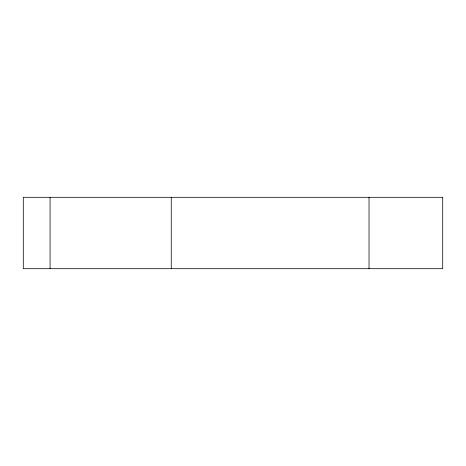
<?xml version="1.0" encoding="UTF-8"?>
<svg xmlns="http://www.w3.org/2000/svg" width="466" height="466" viewBox="0 0 466 466"><rect width="100%" height="100%" fill="white"/><g stroke="black" fill="none" stroke-linecap="round" stroke-linejoin="round"><path stroke-width="0.7" d="M369.02 197.304L369.02 268.696M171.249 197.304L171.249 268.696M50.072 197.304L50.072 268.696M442.7 197.304L23.3 197.304L23.3 268.696L442.7 268.696L442.7 197.304"/></g></svg>
